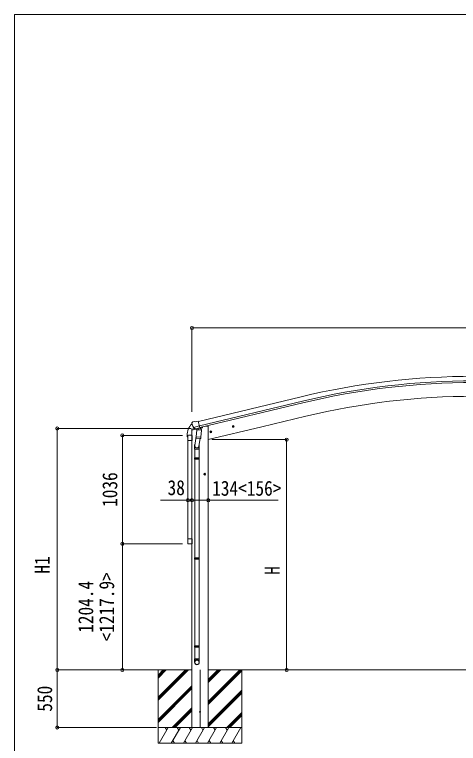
# Model space of a CAD drawing. Units: millimetres at full size, sheet at 1:30. Extents: x -8385 to 8479, y -5853 to 5787.
# Drawn here: x -8385 to -4146, y -1175 to 5787 of the extents above; entities that cross this region are included whole.
import ezdxf
from ezdxf.enums import TextEntityAlignment as Align

# ---------------------------------------------------------------- set-up
doc = ezdxf.new("R2010")
doc.units = ezdxf.units.MM
doc.header["$LTSCALE"] = 30
doc.header["$PDMODE"] = 32
doc.header["$PDSIZE"] = 30
for name, color, linetype, lineweight in [('0-0_0', 7, 'Continuous', 9), ('0-1_本体', 4, 'Continuous', 9), ('0-2_部品', 7, 'Continuous', 9), ('0-8_PARTS2', 2, 'Continuous', 9), ('0-A_寸法', 6, 'Continuous', 9), ('1-2_GLASS_SEAL', 7, 'Continuous', 9), ('1-A', 6, 'Continuous', 9), ('F-0_240', 7, 'Continuous', 9)]:
    doc.layers.add(name, color=color, linetype=linetype, lineweight=lineweight)
doc.styles.add('ＭＳ ゴシック', font='')
doc.styles.get('ＭＳ ゴシック').set_extended_font_data('MS Gothic')

msp = doc.modelspace()

# ---------------------------------------------------------------- linework, layer by layer
at = {"layer": '0-0_0'}
for p, q in [((-6691.69, -472.87), (-7193.36, -472.88)), ((-7014.14, -521.47), (-6965.54, -472.87)), ((-7014.14, -472.88), (-7014.14, -1172.88)), ((-7014.14, -733.6), (-6753.41, -472.88)), ((-7014.14, -747.75), (-6739.27, -472.88)), ((-7014.14, -761.89), (-6725.13, -472.88)), ((-7014.14, -549.76), (-6937.26, -472.88)), ((-7014.14, -535.62), (-6951.4, -472.88)), ((-6535.69, -775.65), (-6232.91, -472.88)), ((-6535.69, -789.8), (-6218.77, -472.88)), ((-6535.69, -591.81), (-6416.76, -472.88)), ((-6535.69, -577.66), (-6430.9, -472.88)), ((-6535.69, -563.52), (-6445.04, -472.88)), ((-6535.69, -803.94), (-6214.14, -482.39)), ((-6535.19, -472.88), (-1456.04, -472.88)), ((-6214.14, -472.88), (-6214.14, -1172.88)), ((-7014.14, -945.73), (-6691.69, -623.29)), ((-7014.14, -959.88), (-6691.69, -637.43)), ((-7014.14, -974.02), (-6691.69, -651.57)), ((-6535.69, -987.78), (-6214.14, -666.24)), ((-6535.69, -1001.93), (-6214.14, -680.38)), ((-6535.69, -1016.07), (-6214.14, -694.52)), ((-6879.15, -1022.88), (-6691.69, -835.42)), ((-6865.01, -1022.88), (-6691.69, -849.56)), ((-6850.87, -1022.88), (-6691.69, -863.7)), ((-6358.65, -1022.88), (-6214.14, -878.37)), ((-6344.51, -1022.88), (-6214.14, -892.51)), ((-6330.37, -1022.88), (-6214.14, -906.65)), ((-6214.14, -1022.88), (-7014.14, -1022.88)), ((-7003.85, -1172.88), (-6917.25, -1022.88)), ((-6932.25, -1048.86), (-6947.25, -1022.88)), ((-6888.38, -1172.88), (-6801.78, -1022.88)), ((-6816.78, -1048.86), (-6831.78, -1022.88)), ((-6772.91, -1172.88), (-6686.31, -1022.88)), ((-6701.31, -1048.86), (-6716.31, -1022.88)), ((-6547.14, -1022.88), (-6681.14, -1022.88)), ((-6657.44, -1172.88), (-6570.84, -1022.88)), ((-6585.84, -1048.86), (-6600.84, -1022.88)), ((-6541.97, -1172.88), (-6455.37, -1022.88)), ((-6470.37, -1048.86), (-6485.37, -1022.88)), ((-6426.5, -1172.88), (-6339.9, -1022.88)), ((-6369.9, -1022.88), (-6354.9, -1048.86)), ((-6311.03, -1172.88), (-6224.43, -1022.88)), ((-7014.14, -1172.88), (-6214.14, -1172.88)), ((-6873.38, -1146.9), (-6858.39, -1172.88)), ((-6757.91, -1146.9), (-6742.91, -1172.88)), ((-6642.44, -1146.9), (-6627.44, -1172.88)), ((-6526.97, -1146.9), (-6511.97, -1172.88)), ((-6411.5, -1146.9), (-6396.51, -1172.88)), ((-6296.03, -1146.9), (-6281.03, -1172.88))]:
    msp.add_line(p, q, dxfattribs=at)
at = {"layer": '0-1_本体'}
for p, q in [((-5646.78, 2136.9), (-6630.02, 1900.85)), ((-5636.7, 2094.93), (-6619.94, 1858.87)), ((-5632.77, 2078.56), (-6616.02, 1842.53)), ((-6024.98, 1849.68), (-5602.19, 1951.18)), ((-6691.69, -1022.88), (-6691.69, 1817.36)), ((-6556.19, 1856.5), (-6589.46, 1848.52)), ((-6535.69, 1856.5), (-6555.69, 1856.5)), ((-6535.69, -1022.88), (-6535.69, 1856.5)), ((-6535.69, 1727.07), (-6024.98, 1849.68))]:
    msp.add_line(p, q, dxfattribs=at)
for radius in [7073, 7029.83, 7013, 6882]:
    msp.add_arc((-3995.62, -4740.67), radius, 76.5, 103.5, dxfattribs=at)
at = {"layer": '0-2_部品'}
for p, q in [((-6691.4, 1884.94), (-6691.12, 1883.79)), ((-6687.18, 1893.52), (-6691.04, 1887.22)), ((-6684.08, 1895.77), (-6670.9, 1898.93)), ((-6656.34, 1896.26), (-6669.6, 1898.95)), ((-6656.34, 1896.26), (-6630.41, 1902.48)), ((-6693.52, 1816.8), (-6650.71, 1827.08)), ((-6693.52, 1823.69), (-6693.52, 1816.8)), ((-6664.28, 1833.08), (-6691.22, 1826.61)), ((-6677.35, 1844.64), (-6619.84, 1858.44)), ((-6660.49, 1829.73), (-6676.87, 1844.22)), ((-6657.78, 1829.16), (-6650.26, 1830.96)), ((-6656.95, 1829.27), (-6655.42, 1829.64)), ((-6655.42, 1829.64), (-6618.71, 1838.45)), ((-6653.58, 1829.41), (-6653.63, 1828.67)), ((-6652.88, 1827.63), (-6627.06, 1821.2)), ((-6645.96, 1822.28), (-6650.63, 1755.45)), ((-6600.27, 1819.09), (-6645.96, 1822.28)), ((-6644.18, 1825.46), (-6644.41, 1822.18)), ((-6624.67, 1836.63), (-6625.69, 1822.02)), ((-6618.71, 1838.45), (-6617.18, 1838.82)), ((-6615.63, 1840.92), (-6614.69, 1840.86)), ((-6614.69, 1840.86), (-6601.37, 1825.54)), ((-6611.01, 1836.61), (-6592.8, 1840.98)), ((-6604.94, 1752.25), (-6600.27, 1819.09)), ((-6601.37, 1825.54), (-6601.82, 1819.2)), ((-6588.96, 1849), (-6588.96, 1845.85)), ((-6508.59, 1792.19), (-6513.26, 1811.64)), ((-6287.28, 1855.61), (-6306.72, 1850.94)), ((-6304.3, 1851.52), (-6302.17, 1858.72)), ((-6299.13, 1846.08), (-6304.3, 1851.52)), ((-6302.17, 1858.72), (-6294.87, 1860.47)), ((-6294.67, 1843.55), (-6299.33, 1863)), ((-6294.87, 1860.47), (-6289.7, 1855.03)), ((-6650.27, 1760.57), (-6664.81, 1672.7)), ((-6651.49, 1742.98), (-6650.62, 1755.45)), ((-6651.1, 1741.62), (-6651.1, 1741.62)), ((-6604.94, 1752.25), (-6650.63, 1755.45)), ((-6649.65, 1740.84), (-6607.95, 1737.93)), ((-6604.96, 1752.25), (-6605.84, 1739.56)), ((-6501.2, 1804.25), (-6520.65, 1799.58)), ((-6518.22, 1800.17), (-6516.09, 1807.36)), ((-6513.05, 1794.72), (-6518.22, 1800.17)), ((-6516.09, 1807.36), (-6508.79, 1809.11)), ((-6508.79, 1809.11), (-6503.62, 1803.67)), ((-6611.49, 1738.18), (-6624.11, 1663.38)), ((-6666.96, 1635.54), (-6666.96, 1669.89)), ((-6620.96, 1635.54), (-6666.96, 1635.54)), ((-6664.96, 1635.54), (-6664.96, 1552.88)), ((-6622.96, 1635.54), (-6622.96, 1552.88)), ((-6620.96, 1670.2), (-6620.96, 1635.54)), ((-6666.96, 1550.88), (-6665.96, 1552.88)), ((-6620.96, 1550.88), (-6666.96, 1550.88)), ((-6620.96, 1542.88), (-6666.96, 1542.88)), ((-6621.96, 1552.88), (-6665.96, 1552.88)), ((-6621.96, 1540.88), (-6665.96, 1540.88)), ((-6664.96, 1540.88), (-6664.96, 596.7)), ((-6622.96, 1540.88), (-6622.96, 596.7)), ((-6620.96, 1550.88), (-6621.96, 1552.88)), ((-6620.96, 1542.88), (-6621.96, 1540.88)), ((-6620.96, 1550.88), (-6620.96, 1542.88)), ((-6559.46, 1397), (-6579.46, 1397)), ((-6576.96, 1397), (-6573.21, 1403.5)), ((-6573.21, 1390.5), (-6576.96, 1397)), ((-6573.21, 1403.5), (-6565.7, 1403.5)), ((-6569.46, 1387), (-6569.46, 1407)), ((-6565.7, 1403.5), (-6561.95, 1397)), ((-6666.96, 594.7), (-6665.96, 596.7)), ((-6620.96, 594.7), (-6666.96, 594.7)), ((-6620.96, 586.7), (-6666.96, 586.7)), ((-6621.96, 596.7), (-6665.96, 596.7)), ((-6621.96, 584.7), (-6665.96, 584.7)), ((-6664.96, 584.7), (-6664.96, -243.49)), ((-6622.96, 584.7), (-6622.96, -243.49)), ((-6620.96, 594.7), (-6621.96, 596.7)), ((-6620.96, 586.7), (-6621.96, 584.7)), ((-6620.96, 594.7), (-6620.96, 586.7)), ((-6666.96, -245.49), (-6665.96, -243.49)), ((-6620.96, -245.49), (-6666.96, -245.49)), ((-6620.96, -253.49), (-6666.96, -253.49)), ((-6621.96, -243.49), (-6665.96, -243.49)), ((-6621.96, -255.49), (-6665.96, -255.49)), ((-6664.96, -255.49), (-6664.96, -365.49)), ((-6622.96, -255.49), (-6622.96, -365.49)), ((-6620.96, -245.49), (-6621.96, -243.49)), ((-6620.96, -253.49), (-6621.96, -255.49)), ((-6620.96, -245.49), (-6620.96, -253.49)), ((-6666.96, -399.63), (-6666.96, -365.49)), ((-6620.96, -365.49), (-6666.96, -365.49)), ((-6620.96, -399.63), (-6620.96, -365.49))]:
    msp.add_line(p, q, dxfattribs=at)
for points in [[(-6624.98, 1837.03), (-6615.26, 1839.37), (-6630.41, 1902.48)], [(-6677.62, 1845.21), (-6677.03, 1844.37), (-6676.87, 1844.22)], [(-6624.98, 1837.03), (-6625.22, 1836.88), (-6649.99, 1830.93), (-6650.26, 1830.96)], [(-6289.7, 1855.03), (-6291.83, 1847.83), (-6299.13, 1846.08)], [(-6503.62, 1803.67), (-6505.75, 1796.47), (-6513.05, 1794.72)], [(-6666.96, 1550.88), (-6666.96, 1542.88), (-6665.96, 1540.88)], [(-6561.95, 1397), (-6565.7, 1390.5), (-6573.21, 1390.5)], [(-6666.96, 594.7), (-6666.96, 586.7), (-6665.96, 584.7)], [(-6666.96, -245.49), (-6666.96, -253.49), (-6665.96, -255.49)]]:
    msp.add_lwpolyline(points, dxfattribs=at)
for centre, radius in [((-6510.92, 1801.92), 8.5), ((-6297, 1853.28), 8.5), ((-6297, 1853.28), 7.7), ((-6297, 1853.28), 6.5), ((-6510.92, 1801.92), 7.7), ((-6510.92, 1801.92), 6.5), ((-6569.46, 1397), 8.5), ((-6569.46, 1397), 7.7), ((-6569.46, 1397), 6.5)]:
    msp.add_circle(centre, radius, dxfattribs=at)
at = {"layer": '0-2_部品', "color": 4}
msp.add_circle((-6613.19, -872.88), 4.5, dxfattribs=at)
at = {"layer": '0-2_部品'}
for centre, radius, start, end in [((-6494.32, 1931.04), 202.4, 193.5, 205.09125), ((-6682.92, 1890.9), 5, 103.5, 148.5), ((-6670.2, 1896.01), 3, 78.5, 103.5), ((-6690.52, 1823.69), 3, 103.5, 180), ((-6657.06, 1829.76), 0.5, 248.23754, 283.5), ((-6654.08, 1829.45), 0.5, 356, 103.5), ((-6652.63, 1828.6), 1, 176, 256), ((-6626.71, 1822.17), 1.03, 250.03897, 351.96569), ((-6624.07, 1836.55), 0.604, 100.59842, 172.20595), ((-6617.3, 1839.31), 0.5, 283.5, 318.76246), ((-6593.96, 1845.85), 5, 283.5, 0), ((-6649.55, 1742.81), 1.95, 175.04017, 217.47766), ((-6649.51, 1742.84), 2, 217.40962, 266), ((-6607.81, 1739.92), 2, 266, 349.46843)]:
    msp.add_arc(centre, radius, start, end, dxfattribs=at)
for centre, major_axis, ratio, start_param, end_param in [((-6688.48, 1885.65), (-1.57, -2.57), 0.99628, 4.712389, 5.4996506), ((-6658.51, 1831.98), (-0.73, -2.92), 0.997631, 5.8041905, 6.6006116), ((-6658.45, 1832.21), (2.63, 3.16), 0.650902, 4.0958226, 4.1686332), ((-6658.48, 1832.08), (-0.73, -2.92), 0.997631, 0.3902369, 0.4789948), ((-6643.96, 1670.2), (23, 0), 0.996195, 2.5560258, 6.5663028), ((-6643.96, 1670.2), (21, 0), 0.996195, 2.9349147, 5.9512394), ((-6643.96, -397.89), (-23, 0), 0.996195, 3.1415927, 6.2831853), ((-6643.96, -399.63), (-23, 0), 0.996195, 3.1415927, 6.2831853), ((-6643.96, -399.63), (0, -23.43), 0.981806, 4.712389, 7.8539816)]:
    msp.add_ellipse(centre, major_axis=major_axis, ratio=ratio, start_param=start_param, end_param=end_param, dxfattribs=at)
msp.add_ellipse((-6643.96, -399.63), major_axis=(21, 0), ratio=0.996195, dxfattribs=at)
at = {"layer": '0-8_PARTS2'}
msp.add_line((-6613.19, -470.38), (-6613.19, -1025.38), dxfattribs=at)
at = {"layer": '0-A_寸法'}
for p, q in [((-6691.69, 2794.02), (-6691.69, 1991.69)), ((-6691.69, 2794.02), (-1299.67, 2794.02)), ((-7977.97, 1833.33), (-6699.14, 1833.33)), ((-7977.97, -472.88), (-7977.97, 1833.33)), ((-7355.54, 1767.49), (-7355.54, 731.49)), ((-5787.26, 1727.1), (-6499.77, 1727.1)), ((-5787.26, -472.88), (-5787.26, 1727.1)), ((-6535.69, 1148.37), (-6691.69, 1148.37)), ((-6535.69, 1148.37), (-5868.31, 1148.37)), ((-7977.97, -472.88), (-7028.95, -472.88)), ((-7977.97, -472.88), (-7031.7, -472.88)), ((-7977.97, -472.88), (-7977.97, -1022.88)), ((-7344.27, -472.88), (-7031.7, -472.88)), ((-7977.97, -1022.88), (-7029.98, -1022.88))]:
    msp.add_line(p, q, dxfattribs=at)
for p in [(-6691.69, 2794.02), (-7977.97, 1833.33), (-5787.26, 1727.1), (-6691.69, 1148.37), (-6535.69, 1148.37), (-7977.97, -472.88), (-5787.26, -472.88), (-7977.97, -1022.88)]:
    msp.add_point(p, dxfattribs=at)
at = {"layer": '1-2_GLASS_SEAL'}
for p, q in [((-6738.2, 1767.57), (-6738.2, 1755.82)), ((-6737.7, 1755.32), (-6731.43, 1755.32)), ((-6730.93, 1762.58), (-6730.93, 1755.82)), ((-6730.69, 1719.09), (-6730.69, 1762.79)), ((-6725.19, 1768.29), (-6696.19, 1768.29)), ((-6724.93, 1768.58), (-6691.69, 1768.58)), ((-6690.69, 1762.79), (-6690.69, 1719.09)), ((-6690.69, 1719.09), (-6730.69, 1719.09)), ((-6730.69, 780.09), (-6730.69, 736.39)), ((-6690.69, 780.09), (-6730.69, 780.09)), ((-6690.69, 736.39), (-6690.69, 780.09)), ((-6725.19, 730.89), (-6696.19, 730.89))]:
    msp.add_line(p, q, dxfattribs=at)
at = {"layer": '1-2_GLASS_SEAL', "color": 4}
for p, q in [((-6729.69, 1719.09), (-6729.69, 780.09)), ((-6691.69, 1719.09), (-6691.69, 1588.03)), ((-6691.69, 780.09), (-6691.69, 1588.03))]:
    msp.add_line(p, q, dxfattribs=at)
at = {"layer": '1-2_GLASS_SEAL'}
for centre, radius, start, end in [((-6585.94, 1767.57), 152.26, 135.14293, 180), ((-6689.45, 1869.6), 6.95, 95.39711, 129.45641), ((-6737.7, 1755.82), 0.5, 180, 270), ((-6731.43, 1755.82), 0.5, 270, 0), ((-6724.93, 1762.58), 6, 90, 180), ((-6725.19, 1762.79), 5.5, 90, 180), ((-6696.19, 1762.79), 5.5, 0, 90), ((-6725.19, 736.39), 5.5, 180, 270), ((-6696.19, 736.39), 5.5, 270, 0)]:
    msp.add_arc(centre, radius, start, end, dxfattribs=at)
at = {"layer": '1-A'}
for p, q in [((-7355.54, 1767.49), (-6782.01, 1767.49)), ((-6691.77, 1148.37), (-6991.77, 1148.37)), ((-6691.77, 1148.37), (-6729.79, 1148.37)), ((-7355.54, 731.49), (-6782.01, 731.49)), ((-7355.54, -472.88), (-7355.54, 731.49)), ((-7355.54, -472.88), (-6782.01, -472.88))]:
    msp.add_line(p, q, dxfattribs=at)
for p in [(-7355.54, 1767.49), (-6729.79, 1148.37), (-6691.77, 1148.37), (-7355.54, 731.49), (-7355.54, -472.88)]:
    msp.add_point(p, dxfattribs=at)
at = {"layer": 'F-0_240', "color": 5}
msp.add_line((-8385.45, 5787.34), (-8385.45, -5852.66), dxfattribs=at)
msp.add_lwpolyline([(-8385.45, 5787.34), (8054.55, 5787.34), (8054.55, -5852.66)], dxfattribs=at)

# ---------------------------------------------------------------- texts
at = {"layer": '0-A_寸法', "color": 7, "style": 'ＭＳ ゴシック', "width": 0.85}
msp.add_text('134<156>', height=143, dxfattribs=at).set_placement((-6498.31, 1148.37), align=Align.BOTTOM_LEFT)
for s, p in [('H1', (-8007.97, 447.72)), ('H', (-5809.26, 435.86)), ('550', (-7983.97, -871.63))]:
    msp.add_text(s, height=143, rotation=90, dxfattribs=at).set_placement(p, align=Align.BOTTOM_LEFT)
at = {"layer": '1-A', "color": 7, "style": 'ＭＳ ゴシック', "width": 0.85}
for s, p in [('1036', (-7361.54, 1084.49)), ('<1217.9>', (-7391.42, -200.7)), ('1204.4', (-7591.5, -118.2))]:
    msp.add_text(s, height=143, rotation=90, dxfattribs=at).set_placement(p, align=Align.BOTTOM_LEFT)
msp.add_text('38', height=143, dxfattribs=at).set_placement((-6924.27, 1154.37), align=Align.BOTTOM_LEFT)

doc.saveas('drawing.dxf')
